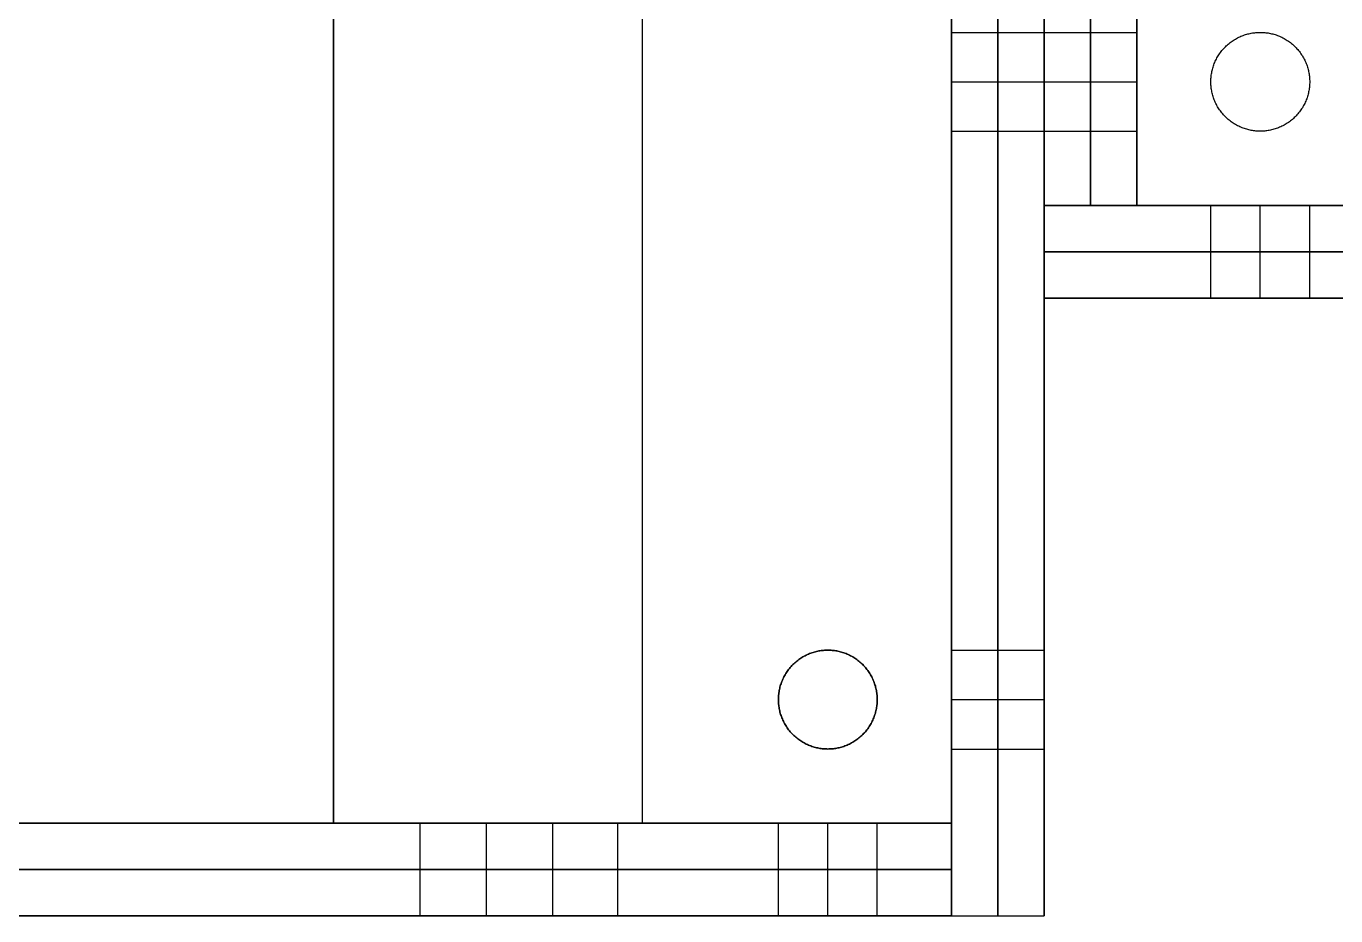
# Model space of a CAD drawing. Header units: millimetres. Extents: x -232 to 139, y -100 to 100.
# Drawn here: x -147.02 to -104.63, y -40 to -11.2 of the extents above; entities that cross this region are included whole.
import ezdxf

# ---------------------------------------------------------------- set-up
doc = ezdxf.new("R2010")
doc.units = ezdxf.units.MM
doc.header["$MEASUREMENT"] = 0
doc.layers.add('body', color=30, linetype='Continuous', true_color=0xff8000)

msp = doc.modelspace()

# ---------------------------------------------------------------- linework, layer by layer
at = {"layer": 'body'}
for p, q in [((-127.074, -37, 258.11), (-127.074, 28, 258.11)), ((-127.074, -37, 255.11), (-127.074, 28, 255.11)), ((-127.074, -37, 217.927), (-127.074, 28, 217.927)), ((-127.074, -37, 220.927), (-127.074, 28, 220.927)), ((-117.074, -40, 238.018), (-117.074, -11, 238.018)), ((-114.074, -11, 238.11), (-114.074, -17, 238.11)), ((-114.074, -40, 238.018), (-114.074, -11, 238.018)), ((-111.074, -11, 238.11), (-111.074, -17, 238.11)), ((-14.074, -17, 238.11), (-114.074, -17, 238.11)), ((-14.074, -20, 238.11), (-114.074, -20, 238.11)), ((-121.074, -31.4, 258.11), (-121.074, -31.4, 255.11)), ((-121.074, -31.4, 217.927), (-121.074, -31.4, 220.927)), ((-122.674, -33, 258.11), (-122.674, -33, 255.11)), ((-122.674, -33, 217.927), (-122.674, -33, 220.927)), ((-119.474, -33, 258.11), (-119.474, -33, 255.11)), ((-119.474, -33, 217.927), (-119.474, -33, 220.927)), ((-121.074, -34.6, 258.11), (-121.074, -34.6, 255.11)), ((-121.074, -34.6, 217.927), (-121.074, -34.6, 220.927)), ((-137.074, -37, 258.11), (-137.074, -37, 255.11)), ((-137.074, -37, 217.927), (-137.074, -37, 220.927)), ((-117.074, -37, 238.018), (-134.273, -37, 238.018)), ((-127.074, -37, 258.11), (-127.074, -37, 255.11)), ((-127.074, -37, 217.927), (-127.074, -37, 220.927)), ((-117.074, -37, 255.11), (-117.074, -37, 258.11)), ((-117.074, -37, 220.927), (-117.074, -37, 217.927)), ((-117.074, -40, 238.018), (-134.273, -40, 238.018))]:
    msp.add_line(p, q, dxfattribs=at)
for points in [[(-117.074, -40, 217.927), (-117.074, -4.5, 217.927), (-117.074, 31, 217.927)], [(-117.074, 31, 258.11), (-117.074, -4.5, 258.11), (-117.074, -40, 258.11)], [(-115.574, -40, 217.927), (-115.574, -4.5, 217.927), (-115.574, 31, 217.927)], [(-115.574, 31, 258.11), (-115.574, -4.5, 258.11), (-115.574, -40, 258.11)], [(-114.074, -40, 217.927), (-114.074, -4.5, 217.927), (-114.074, 31, 217.927)], [(-114.074, 31, 258.11), (-114.074, -4.5, 258.11), (-114.074, -40, 258.11)], [(-137.074, 28, 258.11), (-137.074, -4.5, 258.11), (-137.074, -37, 258.11)], [(-137.074, 28, 255.11), (-137.074, -4.5, 255.11), (-137.074, -37, 255.11)], [(-137.074, -37, 256.61), (-137.074, -4.5, 256.61), (-137.074, 28, 256.61)], [(-137.074, 28, 217.927), (-137.074, -4.5, 217.927), (-137.074, -37, 217.927)], [(-137.074, 28, 220.927), (-137.074, -4.5, 220.927), (-137.074, -37, 220.927)], [(-137.074, -37, 219.427), (-137.074, -4.5, 219.427), (-137.074, 28, 219.427)], [(-117.074, -37, 258.11), (-117.074, -4.5, 258.11), (-117.074, 28, 258.11)], [(-117.074, -37, 255.11), (-117.074, -4.5, 255.11), (-117.074, 28, 255.11)], [(-117.074, 28, 256.61), (-117.074, -4.5, 256.61), (-117.074, -37, 256.61)], [(-117.074, -37, 217.927), (-117.074, -4.5, 217.927), (-117.074, 28, 217.927)], [(-117.074, -37, 220.927), (-117.074, -4.5, 220.927), (-117.074, 28, 220.927)], [(-117.074, 28, 219.427), (-117.074, -4.5, 219.427), (-117.074, -37, 219.427)], [(-114.074, -17, 255.11), (-114.074, 0, 255.11), (-114.074, 17, 255.11)], [(-114.074, 17, 221.11), (-114.074, 0, 221.11), (-114.074, -17, 221.11)], [(-114.074, -17, 221.11), (-114.074, 0, 221.11), (-114.074, 17, 221.11)], [(-114.074, -17, 218.11), (-114.074, 0, 218.11), (-114.074, 17, 218.11)], [(-114.074, -17, 219.61), (-114.074, 0, 219.61), (-114.074, 17, 219.61)], [(-112.574, -17, 255.11), (-112.574, 0, 255.11), (-112.574, 17, 255.11)], [(-112.574, 17, 221.11), (-112.574, 0, 221.11), (-112.574, -17, 221.11)], [(-111.074, -17, 255.11), (-111.074, 0, 255.11), (-111.074, 17, 255.11)], [(-111.074, 17, 221.11), (-111.074, 0, 221.11), (-111.074, -17, 221.11)], [(-117.074, -11.4, 251.11), (-115.574, -11.4, 251.11), (-114.074, -11.4, 251.11)], [(-117.074, -11.4, 225.11), (-115.574, -11.4, 225.11), (-114.074, -11.4, 225.11)], [(-114.074, -11.4, 251.11), (-112.574, -11.4, 251.11), (-111.074, -11.4, 251.11)], [(-114.074, -11.4, 225.11), (-112.574, -11.4, 225.11), (-111.074, -11.4, 225.11)], [(-107.074, -11.4, 221.11), (-107.074, -11.4, 219.61), (-107.074, -11.4, 218.11)], [(-117.074, -13, 252.71), (-115.574, -13, 252.71), (-114.074, -13, 252.71)], [(-117.074, -13, 226.71), (-115.574, -13, 226.71), (-114.074, -13, 226.71)], [(-117.074, -13, 249.51), (-115.574, -13, 249.51), (-114.074, -13, 249.51)], [(-117.074, -13, 223.51), (-115.574, -13, 223.51), (-114.074, -13, 223.51)], [(-114.074, -13, 252.71), (-112.574, -13, 252.71), (-111.074, -13, 252.71)], [(-114.074, -13, 226.71), (-112.574, -13, 226.71), (-111.074, -13, 226.71)], [(-114.074, -13, 249.51), (-112.574, -13, 249.51), (-111.074, -13, 249.51)], [(-114.074, -13, 223.51), (-112.574, -13, 223.51), (-111.074, -13, 223.51)], [(-108.674, -13, 221.11), (-108.674, -13, 219.61), (-108.674, -13, 218.11)], [(-105.474, -13, 221.11), (-105.474, -13, 219.61), (-105.474, -13, 218.11)], [(-117.074, -14.6, 251.11), (-115.574, -14.6, 251.11), (-114.074, -14.6, 251.11)], [(-117.074, -14.6, 225.11), (-115.574, -14.6, 225.11), (-114.074, -14.6, 225.11)], [(-114.074, -14.6, 251.11), (-112.574, -14.6, 251.11), (-111.074, -14.6, 251.11)], [(-114.074, -14.6, 225.11), (-112.574, -14.6, 225.11), (-111.074, -14.6, 225.11)], [(-107.074, -14.6, 221.11), (-107.074, -14.6, 219.61), (-107.074, -14.6, 218.11)], [(-111.074, -17, 255.11), (-112.574, -17, 255.11), (-114.074, -17, 255.11)], [(-114.074, -17, 221.11), (-114.074, -17, 238.11), (-114.074, -17, 255.11)], [(-111.074, -17, 221.11), (-112.574, -17, 221.11), (-114.074, -17, 221.11)], [(-111.074, -17, 238.11), (-112.574, -17, 238.11), (-114.074, -17, 238.11)], [(-114.074, -20, 258.11), (-114.074, -18.5, 258.11), (-114.074, -17, 258.11)], [(-114.074, -17, 218.11), (-114.074, -17, 238.11), (-114.074, -17, 258.11)], [(-114.074, -20, 218.11), (-114.074, -18.5, 218.11), (-114.074, -17, 218.11)], [(-114.074, -17, 258.11), (-64.074, -17, 258.11), (-14.074, -17, 258.11)], [(-14.074, -17, 218.11), (-64.074, -17, 218.11), (-114.074, -17, 218.11)], [(-114.074, -20, 238.11), (-114.074, -18.5, 238.11), (-114.074, -17, 238.11)], [(-114.074, -17, 221.11), (-114.074, -17, 219.61), (-114.074, -17, 218.11)], [(-14.074, -17, 221.11), (-64.074, -17, 221.11), (-114.074, -17, 221.11)], [(-14.074, -17, 218.11), (-64.074, -17, 218.11), (-114.074, -17, 218.11)], [(-14.074, -17, 219.61), (-64.074, -17, 219.61), (-114.074, -17, 219.61)], [(-112.574, -17, 221.11), (-112.574, -17, 238.11), (-112.574, -17, 255.11)], [(-111.074, -17, 221.11), (-111.074, -17, 238.11), (-111.074, -17, 255.11)], [(-108.674, -20, 225.11), (-108.674, -18.5, 225.11), (-108.674, -17, 225.11)], [(-108.674, -20, 251.11), (-108.674, -18.5, 251.11), (-108.674, -17, 251.11)], [(-107.074, -20, 252.71), (-107.074, -18.5, 252.71), (-107.074, -17, 252.71)], [(-107.074, -20, 226.71), (-107.074, -18.5, 226.71), (-107.074, -17, 226.71)], [(-107.074, -20, 223.51), (-107.074, -18.5, 223.51), (-107.074, -17, 223.51)], [(-107.074, -20, 249.51), (-107.074, -18.5, 249.51), (-107.074, -17, 249.51)], [(-105.474, -20, 225.11), (-105.474, -18.5, 225.11), (-105.474, -17, 225.11)], [(-105.474, -20, 251.11), (-105.474, -18.5, 251.11), (-105.474, -17, 251.11)], [(-114.074, -18.5, 218.11), (-114.074, -18.5, 238.11), (-114.074, -18.5, 258.11)], [(-114.074, -18.5, 258.11), (-64.074, -18.5, 258.11), (-14.074, -18.5, 258.11)], [(-14.074, -18.5, 218.11), (-64.074, -18.5, 218.11), (-114.074, -18.5, 218.11)], [(-114.074, -20, 218.11), (-114.074, -20, 238.11), (-114.074, -20, 258.11)], [(-114.074, -20, 258.11), (-64.074, -20, 258.11), (-14.074, -20, 258.11)], [(-14.074, -20, 218.11), (-64.074, -20, 218.11), (-114.074, -20, 218.11)], [(-117.074, -31.4, 251.11), (-115.574, -31.4, 251.11), (-114.074, -31.4, 251.11)], [(-117.074, -31.4, 224.927), (-115.574, -31.4, 224.927), (-114.074, -31.4, 224.927)], [(-117.074, -33, 252.71), (-115.574, -33, 252.71), (-114.074, -33, 252.71)], [(-117.074, -33, 249.51), (-115.574, -33, 249.51), (-114.074, -33, 249.51)], [(-117.074, -33, 226.527), (-115.574, -33, 226.527), (-114.074, -33, 226.527)], [(-117.074, -33, 223.327), (-115.574, -33, 223.327), (-114.074, -33, 223.327)], [(-117.074, -34.6, 251.11), (-115.574, -34.6, 251.11), (-114.074, -34.6, 251.11)], [(-117.074, -34.6, 224.927), (-115.574, -34.6, 224.927), (-114.074, -34.6, 224.927)], [(-192.473, -37, 258.11), (-154.773, -37, 258.11), (-117.074, -37, 258.11)], [(-117.074, -37, 217.927), (-154.773, -37, 217.927), (-192.473, -37, 217.927)], [(-134.273, -37, 248.627), (-154.973, -37, 248.627), (-175.673, -37, 248.627)], [(-175.673, -37, 227.227), (-154.973, -37, 227.227), (-134.273, -37, 227.227)], [(-137.074, -37, 258.11), (-127.074, -37, 258.11), (-117.074, -37, 258.11)], [(-137.074, -37, 255.11), (-127.074, -37, 255.11), (-117.074, -37, 255.11)], [(-117.074, -37, 256.61), (-127.074, -37, 256.61), (-137.074, -37, 256.61)], [(-137.074, -37, 217.927), (-127.074, -37, 217.927), (-117.074, -37, 217.927)], [(-137.074, -37, 220.927), (-127.074, -37, 220.927), (-117.074, -37, 220.927)], [(-117.074, -37, 219.427), (-127.074, -37, 219.427), (-137.074, -37, 219.427)], [(-134.273, -37, 240.827), (-132.123, -37, 240.827), (-129.973, -37, 240.827)], [(-134.273, -40, 240.827), (-134.273, -38.5, 240.827), (-134.273, -37, 240.827)], [(-134.273, -40, 245.027), (-134.273, -38.5, 245.027), (-134.273, -37, 245.027)], [(-129.973, -37, 245.027), (-132.123, -37, 245.027), (-134.273, -37, 245.027)], [(-134.273, -40, 248.627), (-134.273, -38.5, 248.627), (-134.273, -37, 248.627)], [(-134.273, -37, 245.027), (-134.273, -37, 246.827), (-134.273, -37, 248.627)], [(-134.273, -40, 227.227), (-134.273, -38.5, 227.227), (-134.273, -37, 227.227)], [(-134.273, -40, 230.827), (-134.273, -38.5, 230.827), (-134.273, -37, 230.827)], [(-134.273, -37, 227.227), (-134.273, -37, 229.027), (-134.273, -37, 230.827)], [(-134.273, -37, 230.827), (-132.123, -37, 230.827), (-129.973, -37, 230.827)], [(-134.273, -40, 235.027), (-134.273, -38.5, 235.027), (-134.273, -37, 235.027)], [(-129.973, -37, 235.027), (-132.123, -37, 235.027), (-134.273, -37, 235.027)], [(-134.273, -37, 235.027), (-134.273, -37, 237.927), (-134.273, -37, 240.827)], [(-134.273, -40, 246.827), (-134.273, -38.5, 246.827), (-134.273, -37, 246.827)], [(-134.273, -40, 229.027), (-134.273, -38.5, 229.027), (-134.273, -37, 229.027)], [(-134.273, -40, 237.927), (-134.273, -38.5, 237.927), (-134.273, -37, 237.927)], [(-132.123, -40, 240.827), (-132.123, -38.5, 240.827), (-132.123, -37, 240.827)], [(-132.123, -40, 245.027), (-132.123, -38.5, 245.027), (-132.123, -37, 245.027)], [(-132.123, -40, 230.827), (-132.123, -38.5, 230.827), (-132.123, -37, 230.827)], [(-132.123, -40, 235.027), (-132.123, -38.5, 235.027), (-132.123, -37, 235.027)], [(-129.973, -40, 240.827), (-129.973, -38.5, 240.827), (-129.973, -37, 240.827)], [(-129.973, -40, 245.027), (-129.973, -38.5, 245.027), (-129.973, -37, 245.027)], [(-129.973, -40, 230.827), (-129.973, -38.5, 230.827), (-129.973, -37, 230.827)], [(-129.973, -40, 235.027), (-129.973, -38.5, 235.027), (-129.973, -37, 235.027)], [(-127.873, -40, 242.927), (-127.873, -38.5, 242.927), (-127.873, -37, 242.927)], [(-127.873, -40, 232.927), (-127.873, -38.5, 232.927), (-127.873, -37, 232.927)], [(-122.674, -40, 251.11), (-122.674, -38.5, 251.11), (-122.674, -37, 251.11)], [(-122.674, -40, 224.927), (-122.674, -38.5, 224.927), (-122.674, -37, 224.927)], [(-121.074, -40, 249.51), (-121.074, -38.5, 249.51), (-121.074, -37, 249.51)], [(-121.074, -40, 252.71), (-121.074, -38.5, 252.71), (-121.074, -37, 252.71)], [(-121.074, -40, 223.327), (-121.074, -38.5, 223.327), (-121.074, -37, 223.327)], [(-121.074, -40, 226.527), (-121.074, -38.5, 226.527), (-121.074, -37, 226.527)], [(-119.474, -40, 224.927), (-119.474, -38.5, 224.927), (-119.474, -37, 224.927)], [(-119.474, -40, 251.11), (-119.474, -38.5, 251.11), (-119.474, -37, 251.11)], [(-117.074, -40, 258.11), (-117.074, -38.5, 258.11), (-117.074, -37, 258.11)], [(-117.074, -40, 217.927), (-117.074, -38.5, 217.927), (-117.074, -37, 217.927)], [(-117.074, -37, 258.11), (-117.074, -37, 238.018), (-117.074, -37, 217.927)], [(-117.074, -40, 238.018), (-117.074, -38.5, 238.018), (-117.074, -37, 238.018)], [(-192.473, -38.5, 258.11), (-154.773, -38.5, 258.11), (-117.074, -38.5, 258.11)], [(-117.074, -38.5, 217.927), (-154.773, -38.5, 217.927), (-192.473, -38.5, 217.927)], [(-134.273, -38.5, 248.627), (-154.973, -38.5, 248.627), (-175.673, -38.5, 248.627)], [(-175.673, -38.5, 227.227), (-154.973, -38.5, 227.227), (-134.273, -38.5, 227.227)], [(-134.273, -38.5, 240.827), (-132.123, -38.5, 240.827), (-129.973, -38.5, 240.827)], [(-129.973, -38.5, 245.027), (-132.123, -38.5, 245.027), (-134.273, -38.5, 245.027)], [(-134.273, -38.5, 245.027), (-134.273, -38.5, 246.827), (-134.273, -38.5, 248.627)], [(-134.273, -38.5, 227.227), (-134.273, -38.5, 229.027), (-134.273, -38.5, 230.827)], [(-134.273, -38.5, 230.827), (-132.123, -38.5, 230.827), (-129.973, -38.5, 230.827)], [(-129.973, -38.5, 235.027), (-132.123, -38.5, 235.027), (-134.273, -38.5, 235.027)], [(-134.273, -38.5, 235.027), (-134.273, -38.5, 237.927), (-134.273, -38.5, 240.827)], [(-117.074, -38.5, 258.11), (-117.074, -38.5, 238.018), (-117.074, -38.5, 217.927)], [(-192.473, -40, 258.11), (-154.773, -40, 258.11), (-117.074, -40, 258.11)], [(-117.074, -40, 217.927), (-154.773, -40, 217.927), (-192.473, -40, 217.927)], [(-134.273, -40, 248.627), (-154.973, -40, 248.627), (-175.673, -40, 248.627)], [(-175.673, -40, 227.227), (-154.973, -40, 227.227), (-134.273, -40, 227.227)], [(-134.273, -40, 240.827), (-132.123, -40, 240.827), (-129.973, -40, 240.827)], [(-129.973, -40, 245.027), (-132.123, -40, 245.027), (-134.273, -40, 245.027)], [(-134.273, -40, 245.027), (-134.273, -40, 246.827), (-134.273, -40, 248.627)], [(-134.273, -40, 227.227), (-134.273, -40, 229.027), (-134.273, -40, 230.827)], [(-134.273, -40, 230.827), (-132.123, -40, 230.827), (-129.973, -40, 230.827)], [(-129.973, -40, 235.027), (-132.123, -40, 235.027), (-134.273, -40, 235.027)], [(-134.273, -40, 235.027), (-134.273, -40, 237.927), (-134.273, -40, 240.827)], [(-117.074, -40, 258.11), (-117.074, -40, 238.018), (-117.074, -40, 217.927)], [(-117.074, -40, 217.927), (-115.574, -40, 217.927), (-114.074, -40, 217.927)], [(-117.074, -40, 258.11), (-115.574, -40, 258.11), (-114.074, -40, 258.11)], [(-117.074, -40, 258.11), (-117.074, -40, 238.018), (-117.074, -40, 217.927)], [(-117.074, -40, 238.018), (-115.574, -40, 238.018), (-114.074, -40, 238.018)], [(-115.574, -40, 258.11), (-115.574, -40, 238.018), (-115.574, -40, 217.927)], [(-114.074, -40, 258.11), (-114.074, -40, 238.018), (-114.074, -40, 217.927)]]:
    msp.add_open_spline(points, degree=2, dxfattribs=at)
at = {"layer": 'body', "extrusion": (-1, 0, -4.44089e-14)}
msp.add_rational_spline([(-117.074, -13, 252.71), (-117.074, -11.4, 252.71), (-117.074, -11.4, 251.11), (-117.074, -11.4, 249.51), (-117.074, -13, 249.51), (-117.074, -14.6, 249.51), (-117.074, -14.6, 251.11), (-117.074, -14.6, 252.71), (-117.074, -13, 252.71)], [1, 0.707106781187, 1, 0.707106781187, 1, 0.707106781187, 1, 0.707106781187, 1], degree=2, knots=[0, 0, 0, 2.513274, 2.513274, 5.026548, 5.026548, 7.539822, 7.539822, 10.053096, 10.053096, 10.053096], dxfattribs=at)
at = {"layer": 'body', "extrusion": (-1, 0, -2.66454e-14)}
for points, weights, knots in [([(-117.074, -13, 226.71), (-117.074, -11.4, 226.71), (-117.074, -11.4, 225.11), (-117.074, -11.4, 223.51), (-117.074, -13, 223.51), (-117.074, -14.6, 223.51), (-117.074, -14.6, 225.11), (-117.074, -14.6, 226.71), (-117.074, -13, 226.71)], [0.999999860338, 0.707106851018, 1, 0.707106781187, 1, 0.707106781187, 1, 0.707106851018, 0.999999860338], [0, 0, 0, 2.513274, 2.513274, 5.026548, 5.026548, 7.539823, 7.539823, 10.053096, 10.053096, 10.053096]), ([(-111.074, -13, 226.71), (-111.074, -14.6, 226.71), (-111.074, -14.6, 225.11), (-111.074, -14.6, 223.51), (-111.074, -13, 223.51), (-111.074, -11.4, 223.51), (-111.074, -11.4, 225.11), (-111.074, -11.4, 226.71), (-111.074, -13, 226.71)], [1, 0.707106781187, 1, 0.707106781187, 1, 0.707106781187, 1, 0.707106781187, 1], [-10.053096, -10.053096, -10.053096, -7.539822, -7.539822, -5.026548, -5.026548, -2.513274, -2.513274, 0, 0, 0])]:
    msp.add_rational_spline(points, weights, degree=2, knots=knots, dxfattribs=at)
at = {"layer": 'body', "extrusion": (1, 0, 2.66454e-14)}
for points, knots in [([(-114.074, -13, 252.71), (-114.074, -14.6, 252.71), (-114.074, -14.6, 251.11), (-114.074, -14.6, 249.51), (-114.074, -13, 249.51), (-114.074, -11.4, 249.51), (-114.074, -11.4, 251.11), (-114.074, -11.4, 252.71), (-114.074, -13, 252.71)], [-10.053096, -10.053096, -10.053096, -7.539822, -7.539822, -5.026548, -5.026548, -2.513274, -2.513274, 0, 0, 0]), ([(-114.074, -13, 252.71), (-114.074, -11.4, 252.71), (-114.074, -11.4, 251.11), (-114.074, -11.4, 249.51), (-114.074, -13, 249.51), (-114.074, -14.6, 249.51), (-114.074, -14.6, 251.11), (-114.074, -14.6, 252.71), (-114.074, -13, 252.71)], [0, 0, 0, 2.513274, 2.513274, 5.026548, 5.026548, 7.539822, 7.539822, 10.053096, 10.053096, 10.053096])]:
    msp.add_rational_spline(points, [1, 0.707106781187, 1, 0.707106781187, 1, 0.707106781187, 1, 0.707106781187, 1], degree=2, knots=knots, dxfattribs=at)
at = {"layer": 'body', "extrusion": (1, 0, 3.55271e-14)}
msp.add_rational_spline([(-114.074, -13, 226.71), (-114.074, -14.6, 226.71), (-114.074, -14.6, 225.11), (-114.074, -14.6, 223.51), (-114.074, -13, 223.51), (-114.074, -11.4, 223.51), (-114.074, -11.4, 225.11), (-114.074, -11.4, 226.71), (-114.074, -13, 226.71)], [1, 0.707106781187, 1, 0.707106781187, 1, 0.707106781187, 1, 0.707106781187, 1], degree=2, knots=[-10.053096, -10.053096, -10.053096, -7.539822, -7.539822, -5.026548, -5.026548, -2.513274, -2.513274, 0, 0, 0], dxfattribs=at)
at = {"layer": 'body', "extrusion": (1, 0, 1.77636e-14)}
msp.add_rational_spline([(-114.074, -13, 226.71), (-114.074, -11.4, 226.71), (-114.074, -11.4, 225.11), (-114.074, -11.4, 223.51), (-114.074, -13, 223.51), (-114.074, -14.6, 223.51), (-114.074, -14.6, 225.11), (-114.074, -14.6, 226.71), (-114.074, -13, 226.71)], [1, 0.707106781187, 1, 0.707106781187, 1, 0.707106781187, 1, 0.707106781187, 1], degree=2, knots=[0, 0, 0, 2.513274, 2.513274, 5.026548, 5.026548, 7.539822, 7.539822, 10.053096, 10.053096, 10.053096], dxfattribs=at)
at = {"layer": 'body', "extrusion": (1, 0, 8.88178e-15)}
msp.add_rational_spline([(-111.074, -13, 252.71), (-111.074, -14.6, 252.71), (-111.074, -14.6, 251.11), (-111.074, -14.6, 249.51), (-111.074, -13, 249.51), (-111.074, -11.4, 249.51), (-111.074, -11.4, 251.11), (-111.074, -11.4, 252.71), (-111.074, -13, 252.71)], [1, 0.707106781187, 1, 0.707106781187, 1, 0.707106781187, 1, 0.707106781187, 1], degree=2, knots=[-10.053096, -10.053096, -10.053096, -7.539822, -7.539822, -5.026548, -5.026548, -2.513274, -2.513274, 0, 0, 0], dxfattribs=at)
msp.add_rational_spline([(-111.074, -13, 252.71), (-111.074, -14.6, 252.71), (-111.074, -14.6, 251.11), (-111.074, -14.6, 249.51), (-111.074, -13, 249.51), (-111.074, -11.4, 249.51), (-111.074, -11.4, 251.11), (-111.074, -11.4, 252.71), (-111.074, -13, 252.71)], [1, 0.707106781187, 1, 0.707106781187, 1, 0.707106781187, 1, 0.707106781187, 1], degree=2, knots=[-10.053096, -10.053096, -10.053096, -7.539822, -7.539822, -5.026548, -5.026548, -2.513274, -2.513274, 0, 0, 0], dxfattribs=at)
at = {"layer": 'body'}
for points, weights, knots in [([(-108.674, -13, 221.11), (-108.674, -14.6, 221.11), (-107.074, -14.6, 221.11), (-105.474, -14.6, 221.11), (-105.474, -13, 221.11), (-105.474, -11.4, 221.11), (-107.074, -11.4, 221.11), (-108.674, -11.4, 221.11), (-108.674, -13, 221.11)], [0.999999860338, 0.707106851018, 1, 0.707106781187, 1, 0.707106781187, 1, 0.707106851018, 0.999999860338], [0, 0, 0, 2.513274, 2.513274, 5.026548, 5.026548, 7.539823, 7.539823, 10.053096, 10.053096, 10.053096]), ([(-108.674, -13, 218.11), (-108.674, -14.6, 218.11), (-107.074, -14.6, 218.11), (-105.474, -14.6, 218.11), (-105.474, -13, 218.11), (-105.474, -11.4, 218.11), (-107.074, -11.4, 218.11), (-108.674, -11.4, 218.11), (-108.674, -13, 218.11)], [0.999999720675, 0.707106920849, 1, 0.707106781187, 1, 0.707106781187, 1, 0.707106851018, 0.999999860338], [0, 0, 0, 2.513273, 2.513273, 5.026548, 5.026548, 7.539823, 7.539823, 10.053096, 10.053096, 10.053096]), ([(-121.074, -31.4, 258.11), (-119.474, -31.4, 258.11), (-119.474, -33, 258.11), (-119.474, -34.6, 258.11), (-121.074, -34.6, 258.11), (-122.674, -34.6, 258.11), (-122.674, -33, 258.11), (-122.674, -31.4, 258.11), (-121.074, -31.4, 258.11)], [1, 0.707106781187, 1, 0.707106781187, 1, 0.707106781187, 1, 0.707106781187, 1], [0, 0, 0, 2.513274, 2.513274, 5.026548, 5.026548, 7.539822, 7.539822, 10.053096, 10.053096, 10.053096]), ([(-121.074, -31.4, 255.11), (-119.474, -31.4, 255.11), (-119.474, -33, 255.11), (-119.474, -34.6, 255.11), (-121.074, -34.6, 255.11), (-122.674, -34.6, 255.11), (-122.674, -33, 255.11), (-122.674, -31.4, 255.11), (-121.074, -31.4, 255.11)], [1, 0.707106781187, 1, 0.707106781187, 1, 0.707106781187, 1, 0.707106781187, 1], [0, 0, 0, 2.513274, 2.513274, 5.026548, 5.026548, 7.539822, 7.539822, 10.053096, 10.053096, 10.053096]), ([(-121.074, -31.4, 256.61), (-122.674, -31.4, 256.61), (-122.674, -33, 256.61), (-122.674, -34.6, 256.61), (-121.074, -34.6, 256.61), (-119.474, -34.6, 256.61), (-119.474, -33, 256.61), (-119.474, -31.4, 256.61), (-121.074, -31.4, 256.61)], [1, 0.707106781187, 1, 0.707106781187, 1, 0.707106781187, 1, 0.707106781187, 1], [-10.053096, -10.053096, -10.053096, -7.539822, -7.539822, -5.026548, -5.026548, -2.513274, -2.513274, 0, 0, 0]), ([(-121.074, -31.4, 217.927), (-119.474, -31.4, 217.927), (-119.474, -33, 217.927), (-119.474, -34.6, 217.927), (-121.074, -34.6, 217.927), (-122.674, -34.6, 217.927), (-122.674, -33, 217.927), (-122.674, -31.4, 217.927), (-121.074, -31.4, 217.927)], [1, 0.707106781187, 1, 0.707106781187, 1, 0.707106781187, 1, 0.707106781187, 1], [0, 0, 0, 2.513274, 2.513274, 5.026548, 5.026548, 7.539822, 7.539822, 10.053096, 10.053096, 10.053096]), ([(-121.074, -31.4, 220.927), (-119.474, -31.4, 220.927), (-119.474, -33, 220.927), (-119.474, -34.6, 220.927), (-121.074, -34.6, 220.927), (-122.674, -34.6, 220.927), (-122.674, -33, 220.927), (-122.674, -31.4, 220.927), (-121.074, -31.4, 220.927)], [1, 0.707106781187, 1, 0.707106781187, 1, 0.707106781187, 1, 0.707106781187, 1], [0, 0, 0, 2.513274, 2.513274, 5.026548, 5.026548, 7.539822, 7.539822, 10.053096, 10.053096, 10.053096]), ([(-121.074, -31.4, 219.427), (-122.674, -31.4, 219.427), (-122.674, -33, 219.427), (-122.674, -34.6, 219.427), (-121.074, -34.6, 219.427), (-119.474, -34.6, 219.427), (-119.474, -33, 219.427), (-119.474, -31.4, 219.427), (-121.074, -31.4, 219.427)], [1, 0.707106781187, 1, 0.707106781187, 1, 0.707106781187, 1, 0.707106781187, 1], [-10.053096, -10.053096, -10.053096, -7.539822, -7.539822, -5.026548, -5.026548, -2.513274, -2.513274, 0, 0, 0])]:
    msp.add_rational_spline(points, weights, degree=2, knots=knots, dxfattribs=at)
at = {"layer": 'body', "extrusion": (1.11022e-15, -1, 0)}
for points in [[(-107.074, -17, 226.71), (-108.674, -17, 226.71), (-108.674, -17, 225.11), (-108.674, -17, 223.51), (-107.074, -17, 223.51), (-105.474, -17, 223.51), (-105.474, -17, 225.11), (-105.474, -17, 226.71), (-107.074, -17, 226.71)], [(-107.074, -20, 226.71), (-108.674, -20, 226.71), (-108.674, -20, 225.11), (-108.674, -20, 223.51), (-107.074, -20, 223.51), (-105.474, -20, 223.51), (-105.474, -20, 225.11), (-105.474, -20, 226.71), (-107.074, -20, 226.71)]]:
    msp.add_rational_spline(points, [0.999999860338, 0.707106851018, 1, 0.707106781187, 1, 0.707106781187, 1, 0.707106851018, 0.999999860338], degree=2, knots=[0, 0, 0, 2.513274, 2.513274, 5.026548, 5.026548, 7.539823, 7.539823, 10.053096, 10.053096, 10.053096], dxfattribs=at)
at = {"layer": 'body', "extrusion": (-1.66533e-15, -1, 1.11022e-15)}
msp.add_rational_spline([(-107.074, -17, 252.71), (-108.674, -17, 252.71), (-108.674, -17, 251.11), (-108.674, -17, 249.51), (-107.074, -17, 249.51), (-105.474, -17, 249.51), (-105.474, -17, 251.11), (-105.474, -17, 252.71), (-107.074, -17, 252.71)], [0.999999860338, 0.707106851018, 1, 0.707106781187, 1, 0.707106781187, 1, 0.707106851018, 0.999999860338], degree=2, knots=[0, 0, 0, 2.513274, 2.513274, 5.026548, 5.026548, 7.539823, 7.539823, 10.053096, 10.053096, 10.053096], dxfattribs=at)
at = {"layer": 'body', "extrusion": (0, 1, 1.11022e-15)}
msp.add_rational_spline([(-107.074, -20, 252.71), (-108.674, -20, 252.71), (-108.674, -20, 251.11), (-108.674, -20, 249.51), (-107.074, -20, 249.51), (-105.474, -20, 249.51), (-105.474, -20, 251.11), (-105.474, -20, 252.71), (-107.074, -20, 252.71)], [1, 0.707106781187, 1, 0.707106781187, 1, 0.707106781187, 1, 0.707106781187, 1], degree=2, knots=[0, 0, 0, 2.513274, 2.513274, 5.026548, 5.026548, 7.539822, 7.539822, 10.053096, 10.053096, 10.053096], dxfattribs=at)
at = {"layer": 'body', "extrusion": (-1, -1.77636e-14, 0)}
for points, knots in [([(-117.074, -31.4, 251.11), (-117.074, -31.4, 249.51), (-117.074, -33, 249.51), (-117.074, -34.6, 249.51), (-117.074, -34.6, 251.11), (-117.074, -34.6, 252.71), (-117.074, -33, 252.71), (-117.074, -31.4, 252.71), (-117.074, -31.4, 251.11)], [-10.053096, -10.053096, -10.053096, -7.539822, -7.539822, -5.026548, -5.026548, -2.513274, -2.513274, 0, 0, 0]), ([(-117.074, -31.4, 251.11), (-117.074, -31.4, 252.71), (-117.074, -33, 252.71), (-117.074, -34.6, 252.71), (-117.074, -34.6, 251.11), (-117.074, -34.6, 249.51), (-117.074, -33, 249.51), (-117.074, -31.4, 249.51), (-117.074, -31.4, 251.11)], [0, 0, 0, 2.513274, 2.513274, 5.026548, 5.026548, 7.539822, 7.539822, 10.053096, 10.053096, 10.053096])]:
    msp.add_rational_spline(points, [1, 0.707106781187, 1, 0.707106781187, 1, 0.707106781187, 1, 0.707106781187, 1], degree=2, knots=knots, dxfattribs=at)
at = {"layer": 'body', "extrusion": (1, 2.66454e-14, 4.44089e-15)}
msp.add_rational_spline([(-117.074, -31.4, 224.927), (-117.074, -31.4, 223.327), (-117.074, -33, 223.327), (-117.074, -34.6, 223.327), (-117.074, -34.6, 224.927), (-117.074, -34.6, 226.527), (-117.074, -33, 226.527), (-117.074, -31.4, 226.527), (-117.074, -31.4, 224.927)], [1, 0.707106781187, 1, 0.707106781187, 1, 0.707106781187, 1, 0.707106781187, 1], degree=2, knots=[0, 0, 0, 2.513274, 2.513274, 5.026548, 5.026548, 7.539822, 7.539822, 10.053096, 10.053096, 10.053096], dxfattribs=at)
at = {"layer": 'body', "extrusion": (-1, -2.66454e-14, -4.44089e-15)}
msp.add_rational_spline([(-117.074, -31.4, 224.927), (-117.074, -31.4, 226.527), (-117.074, -33, 226.527), (-117.074, -34.6, 226.527), (-117.074, -34.6, 224.927), (-117.074, -34.6, 223.327), (-117.074, -33, 223.327), (-117.074, -31.4, 223.327), (-117.074, -31.4, 224.927)], [1, 0.707106781187, 1, 0.707106781187, 1, 0.707106781187, 1, 0.707106781187, 1], degree=2, knots=[-10.053096, -10.053096, -10.053096, -7.539822, -7.539822, -5.026548, -5.026548, -2.513274, -2.513274, 0, 0, 0], dxfattribs=at)
at = {"layer": 'body', "extrusion": (-1, -3.55271e-14, 0)}
msp.add_rational_spline([(-114.074, -31.4, 251.11), (-114.074, -31.4, 249.51), (-114.074, -33, 249.51), (-114.074, -34.6, 249.51), (-114.074, -34.6, 251.11), (-114.074, -34.6, 252.71), (-114.074, -33, 252.71), (-114.074, -31.4, 252.71), (-114.074, -31.4, 251.11)], [1, 0.707106781187, 1, 0.707106781187, 1, 0.707106781187, 1, 0.707106781187, 1], degree=2, knots=[-10.053096, -10.053096, -10.053096, -7.539822, -7.539822, -5.026548, -5.026548, -2.513274, -2.513274, 0, 0, 0], dxfattribs=at)
at = {"layer": 'body', "extrusion": (1, 2.66454e-14, -4.44089e-15)}
msp.add_rational_spline([(-114.074, -31.4, 224.927), (-114.074, -31.4, 223.327), (-114.074, -33, 223.327), (-114.074, -34.6, 223.327), (-114.074, -34.6, 224.927), (-114.074, -34.6, 226.527), (-114.074, -33, 226.527), (-114.074, -31.4, 226.527), (-114.074, -31.4, 224.927)], [1, 0.707106781187, 1, 0.707106781187, 1, 0.707106781187, 1, 0.707106781187, 1], degree=2, knots=[0, 0, 0, 2.513274, 2.513274, 5.026548, 5.026548, 7.539822, 7.539822, 10.053096, 10.053096, 10.053096], dxfattribs=at)
at = {"layer": 'body', "extrusion": (0, -1, 0)}
for points in [[(-129.973, -37, 240.827), (-127.873, -37, 240.827), (-127.873, -37, 242.927), (-127.873, -37, 245.027), (-129.973, -37, 245.027)], [(-129.973, -40, 240.827), (-127.873, -40, 240.827), (-127.873, -40, 242.927), (-127.873, -40, 245.027), (-129.973, -40, 245.027)]]:
    msp.add_rational_spline(points, [1, 0.707106781187, 1, 0.707106781187, 1], degree=2, knots=[4.3, 4.3, 4.3, 7.598672, 7.598672, 10.897345, 10.897345, 10.897345], dxfattribs=at)
at = {"layer": 'body', "extrusion": (0, 1, 0)}
for points in [[(-129.973, -37, 230.827), (-127.873, -37, 230.827), (-127.873, -37, 232.927), (-127.873, -37, 235.027), (-129.973, -37, 235.027)], [(-129.973, -40, 230.827), (-127.873, -40, 230.827), (-127.873, -40, 232.927), (-127.873, -40, 235.027), (-129.973, -40, 235.027)]]:
    msp.add_rational_spline(points, [1, 0.707106781187, 1, 0.707106781187, 1], degree=2, knots=[152.892034, 152.892034, 152.892034, 156.190706, 156.190706, 159.489378, 159.489378, 159.489378], dxfattribs=at)
at = {"layer": 'body', "extrusion": (8.88178e-15, 1, 0)}
msp.add_rational_spline([(-119.474, -37, 251.11), (-119.474, -37, 252.71), (-121.074, -37, 252.71), (-122.674, -37, 252.71), (-122.674, -37, 251.11), (-122.674, -37, 249.51), (-121.074, -37, 249.51), (-119.474, -37, 249.51), (-119.474, -37, 251.11)], [0.999999720675, 0.707106920849, 1, 0.707106781187, 1, 0.707106781187, 1, 0.707106851018, 0.999999860338], degree=2, knots=[0, 0, 0, 2.513273, 2.513273, 5.026548, 5.026548, 7.539823, 7.539823, 10.053096, 10.053096, 10.053096], dxfattribs=at)
at = {"layer": 'body', "extrusion": (-4.44089e-15, 1, 0)}
for points in [[(-119.474, -37, 224.927), (-119.474, -37, 226.527), (-121.074, -37, 226.527), (-122.674, -37, 226.527), (-122.674, -37, 224.927), (-122.674, -37, 223.327), (-121.074, -37, 223.327), (-119.474, -37, 223.327), (-119.474, -37, 224.927)], [(-119.474, -40, 224.927), (-119.474, -40, 226.527), (-121.074, -40, 226.527), (-122.674, -40, 226.527), (-122.674, -40, 224.927), (-122.674, -40, 223.327), (-121.074, -40, 223.327), (-119.474, -40, 223.327), (-119.474, -40, 224.927)]]:
    msp.add_rational_spline(points, [0.999999720675, 0.707106920849, 1, 0.707106781187, 1, 0.707106781187, 1, 0.707106851018, 0.999999860338], degree=2, knots=[-10.053096, -10.053096, -10.053096, -7.539823, -7.539823, -5.026549, -5.026549, -2.513274, -2.513274, 0, 0, 0], dxfattribs=at)
at = {"layer": 'body', "extrusion": (4.44089e-15, -1, 0)}
msp.add_rational_spline([(-119.474, -37, 224.927), (-119.474, -37, 223.327), (-121.074, -37, 223.327), (-122.674, -37, 223.327), (-122.674, -37, 224.927), (-122.674, -37, 226.527), (-121.074, -37, 226.527), (-119.474, -37, 226.527), (-119.474, -37, 224.927)], [0.999999860338, 0.707106851018, 1, 0.707106781187, 1, 0.707106781187, 1, 0.707106851018, 0.999999860338], degree=2, knots=[0, 0, 0, 2.513274, 2.513274, 5.026548, 5.026548, 7.539823, 7.539823, 10.053096, 10.053096, 10.053096], dxfattribs=at)
at = {"layer": 'body', "extrusion": (3.38354e-15, -1, 1.32365e-25)}
msp.add_rational_spline([(-129.973, -38.5, 240.827), (-127.873, -38.5, 240.827), (-127.873, -38.5, 242.927), (-127.873, -38.5, 245.027), (-129.973, -38.5, 245.027)], [1, 0.707106781187, 1, 0.707106781187, 1], degree=2, knots=[4.3, 4.3, 4.3, 7.598672, 7.598672, 10.897345, 10.897345, 10.897345], dxfattribs=at)
at = {"layer": 'body', "extrusion": (-3.38354e-15, 1, 1.32114e-25)}
msp.add_rational_spline([(-129.973, -38.5, 230.827), (-127.873, -38.5, 230.827), (-127.873, -38.5, 232.927), (-127.873, -38.5, 235.027), (-129.973, -38.5, 235.027)], [1, 0.707106781187, 1, 0.707106781187, 1], degree=2, knots=[152.892034, 152.892034, 152.892034, 156.190706, 156.190706, 159.489378, 159.489378, 159.489378], dxfattribs=at)
at = {"layer": 'body', "extrusion": (6.66134e-15, 1, 0)}
msp.add_rational_spline([(-119.474, -40, 251.11), (-119.474, -40, 252.71), (-121.074, -40, 252.71), (-122.674, -40, 252.71), (-122.674, -40, 251.11), (-122.674, -40, 249.51), (-121.074, -40, 249.51), (-119.474, -40, 249.51), (-119.474, -40, 251.11)], [0.999999720675, 0.707106920849, 1, 0.707106781187, 1, 0.707106781187, 1, 0.707106851018, 0.999999860338], degree=2, knots=[0, 0, 0, 2.513273, 2.513273, 5.026548, 5.026548, 7.539823, 7.539823, 10.053096, 10.053096, 10.053096], dxfattribs=at)

doc.saveas('drawing.dxf')
